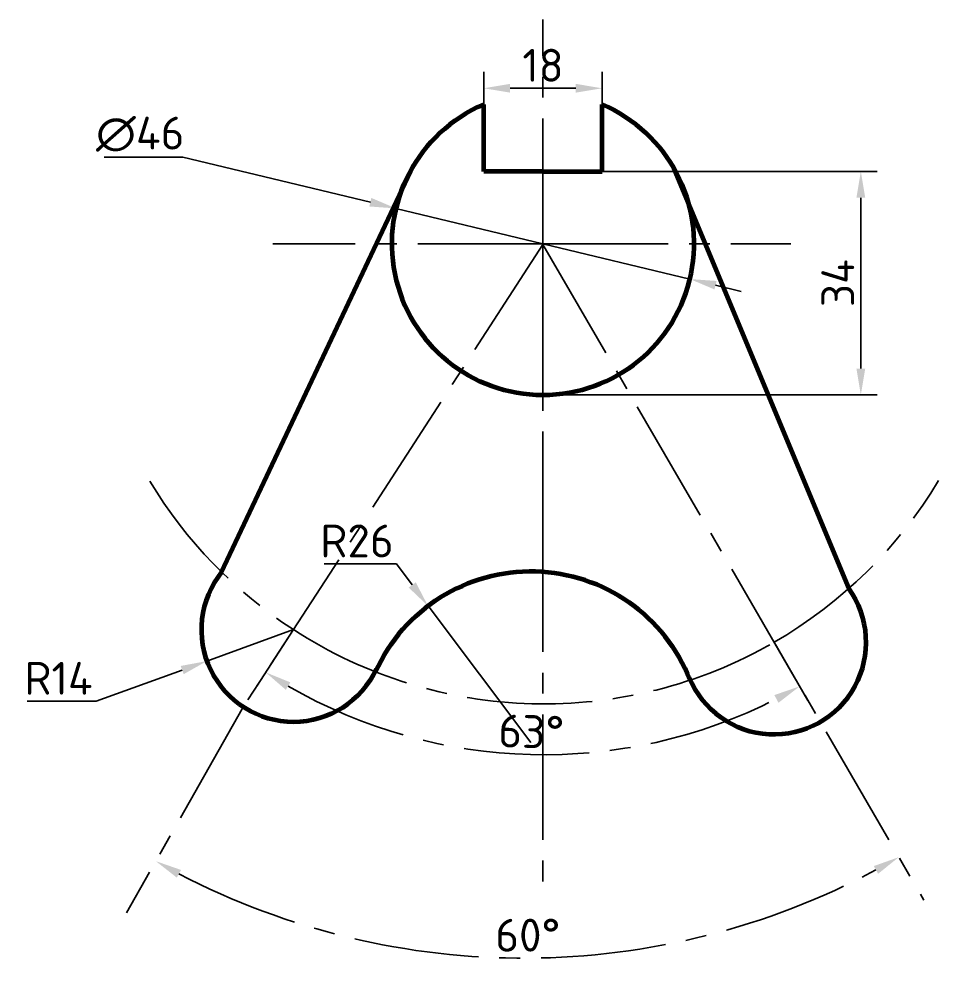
# Model space of a CAD drawing. Header units: millimetres. Extents: x -1865 to 420, y -531 to 364.
# Drawn here: x -1865.3 to -1725.5, y -530.6 to -383.3 of the extents above; entities that cross this region are included whole.
import ezdxf

# ---------------------------------------------------------------- set-up
doc = ezdxf.new("R2010")
doc.units = ezdxf.units.MM
doc.linetypes.add('CENTER2', pattern=[28.575, 19.05, -3.175, 3.175, -3.175])
doc.layers.add('dim', color=171, linetype='Continuous')
doc.layers.add('osi', color=51, linetype='CENTER2')
doc.layers.add('kontyr', color=123, linetype='Continuous', lineweight=70)
doc.styles.add('ДСТУ', font='isocpeur.ttf', dxfattribs={"height": 5})
doc.dimstyles.new('ДСТУ', dxfattribs={"dimtxt": 2.5, "dimasz": 4, "dimexe": 2.5, "dimexo": 0, "dimgap": 1, "dimtad": 1, "dimtoh": 1, "dimtxsty": 'ДСТУ', "dimcen": 2.5, "dimadec": 0, "dimazin": 0, "dimtfac": 1, "dimtmove": 0, "dimatfit": 3, "dimfxl": 1, "dimarcsym": 0})

# ---------------------------------------------------------------- blocks, each defined once
blk = doc.blocks.new('*D12')
at = {"layer": 'Defpoints', "color": 0, "transparency": 16777216}
for p in [(-1785.7, -406.44), (-1785.7, -440.44), (-1737.35, -440.44)]:
    blk.add_point(p, dxfattribs=at)
at = {"layer": 'dim', "color": 0, "lineweight": -2, "transparency": 16777216}
for p, q in [((-1785.7, -406.44), (-1734.85, -406.44)), ((-1737.35, -410.44), (-1737.35, -436.44)), ((-1785.7, -440.44), (-1734.85, -440.44))]:
    blk.add_line(p, q, dxfattribs=at)
at = {"layer": 'dim', "color": 0, "transparency": 16777216}
for points in [[(-1738.02, -410.44), (-1736.68, -410.44), (-1737.35, -406.44)], [(-1738.02, -436.44), (-1736.68, -436.44), (-1737.35, -440.44)]]:
    blk.add_solid(points, dxfattribs=at)
at = {"layer": 'dim', "color": 0, "transparency": 16777216, "insert": (-1740.85, -423.44), "char_height": 5, "attachment_point": 5, "rotation": 90, "style": 'ДСТУ'}
blk.add_mtext('34', dxfattribs=at)
blk = doc.blocks.new('*D13')
at = {"layer": 'Defpoints', "color": 0, "transparency": 16777216}
for p in [(-1808.07, -412.07), (-1763.34, -422.82)]:
    blk.add_point(p, dxfattribs=at)
at = {"layer": 'dim', "color": 0, "lineweight": -2, "transparency": 16777216}
for p, q in [((-1852.46, -404.28), (-1840.46, -404.28)), ((-1840.46, -404.28), (-1811.95, -411.13)), ((-1763.34, -422.82), (-1808.07, -412.07)), ((-1759.45, -423.76), (-1755.56, -424.69))]:
    blk.add_line(p, q, dxfattribs=at)
at = {"layer": 'dim', "color": 0, "transparency": 16777216}
for points in [[(-1811.8, -410.48), (-1812.11, -411.78), (-1808.07, -412.07)], [(-1759.29, -423.11), (-1759.61, -424.4), (-1763.34, -422.82)]]:
    blk.add_solid(points, dxfattribs=at)
at = {"layer": 'dim', "color": 0, "transparency": 16777216, "insert": (-1846.96, -400.78), "char_height": 5, "attachment_point": 5, "style": 'ДСТУ'}
blk.add_mtext('∅46', dxfattribs=at)
blk = doc.blocks.new('*D14')
at = {"layer": 'Defpoints', "color": 0, "transparency": 16777216}
for p in [(-1823.66, -476.15), (-1836.82, -480.93)]:
    blk.add_point(p, dxfattribs=at)
at = {"layer": 'dim', "color": 0, "lineweight": -2, "transparency": 16777216}
for p, q in [((-1823.66, -476.15), (-1836.82, -480.93)), ((-1853.64, -487.05), (-1840.57, -482.3)), ((-1864.14, -487.05), (-1853.64, -487.05))]:
    blk.add_line(p, q, dxfattribs=at)
at = {"layer": 'dim', "color": 0, "transparency": 16777216}
blk.add_solid([(-1840.8, -481.67), (-1840.35, -482.92), (-1836.82, -480.93)], dxfattribs=at)
at = {"layer": 'dim', "color": 0, "transparency": 16777216, "insert": (-1859.39, -483.55), "char_height": 5, "attachment_point": 5, "style": 'ДСТУ'}
blk.add_mtext('R14', dxfattribs=at)
blk = doc.blocks.new('*D15')
at = {"layer": 'Defpoints', "color": 0, "transparency": 16777216}
for p in [(-1803.18, -472.55), (-1787.52, -493.31)]:
    blk.add_point(p, dxfattribs=at)
at = {"layer": 'dim', "color": 0, "lineweight": -2, "transparency": 16777216}
for p, q in [((-1818.99, -466.16), (-1807.99, -466.16)), ((-1807.99, -466.16), (-1805.59, -469.35)), ((-1787.52, -493.31), (-1803.18, -472.55))]:
    blk.add_line(p, q, dxfattribs=at)
at = {"layer": 'dim', "color": 0, "transparency": 16777216}
blk.add_solid([(-1805.05, -468.95), (-1806.12, -469.75), (-1803.18, -472.55)], dxfattribs=at)
at = {"layer": 'dim', "color": 0, "transparency": 16777216, "insert": (-1813.99, -462.66), "char_height": 5, "attachment_point": 5, "style": 'ДСТУ'}
blk.add_mtext('R26', dxfattribs=at)
blk = doc.blocks.new('*D16')
at = {"layer": 'Defpoints', "color": 0, "transparency": 16777216}
for p in [(-1776.7, -393.8), (-1794.7, -406.44), (-1776.7, -406.44)]:
    blk.add_point(p, dxfattribs=at)
at = {"layer": 'dim', "color": 0, "lineweight": -2, "transparency": 16777216}
for p, q in [((-1794.7, -406.44), (-1794.7, -391.3)), ((-1776.7, -406.44), (-1776.7, -391.3)), ((-1790.7, -393.8), (-1780.7, -393.8))]:
    blk.add_line(p, q, dxfattribs=at)
at = {"layer": 'dim', "color": 0, "transparency": 16777216}
for points in [[(-1790.7, -393.13), (-1790.7, -394.46), (-1794.7, -393.8)], [(-1780.7, -393.13), (-1780.7, -394.46), (-1776.7, -393.8)]]:
    blk.add_solid(points, dxfattribs=at)
at = {"layer": 'dim', "color": 0, "transparency": 16777216, "insert": (-1785.7, -390.3), "char_height": 5, "attachment_point": 5, "style": 'ДСТУ'}
blk.add_mtext('18', dxfattribs=at)
blk = doc.blocks.new('*D17')
at = {"layer": 'Defpoints', "color": 0, "transparency": 16777216}
for p in [(-1785.7, -417.55), (-1831.45, -488.18), (-1727.76, -517.27), (-1849.03, -519.23), (-1807.61, -524.52)]:
    blk.add_point(p, dxfattribs=at)
at = {"layer": 'osi', "color": 0, "lineweight": -2, "transparency": 16777216}
blk.add_arc((-1788.62, -412.53), 113.59, 242.4994, 298.1379, dxfattribs=at)
at = {"layer": 'osi', "color": 0, "transparency": 16777216}
for points in [[(-1735.37, -512.11), (-1734.72, -513.28), (-1731.56, -510.75)], [(-1841.39, -513.87), (-1840.75, -512.7), (-1844.58, -511.37)]]:
    blk.add_solid(points, dxfattribs=at)
at = {"layer": 'osi', "color": 0, "transparency": 16777216, "insert": (-1788.01, -522.62), "char_height": 5, "attachment_point": 5, "rotation": 0.3187, "style": 'ДСТУ'}
blk.add_mtext('60°', dxfattribs=at)
blk = doc.blocks.new('*D18')
at = {"layer": 'Defpoints', "color": 0, "transparency": 16777216}
for p in [(-1785.53, -417.44), (-1823.66, -476.15), (-1750.54, -478.07), (-1801.7, -493.49)]:
    blk.add_point(p, dxfattribs=at)
at = {"layer": 'osi', "color": 0, "lineweight": -2, "transparency": 16777216}
for p, q in [((-1823.66, -476.15), (-1829.24, -484.74)), ((-1750.54, -478.07), (-1745.42, -486.94))]:
    blk.add_line(p, q, dxfattribs=at)
blk.add_arc((-1785.53, -417.44), 77.74, 239.9446, 297.0419, dxfattribs=at)
at = {"layer": 'osi', "color": 0, "transparency": 16777216}
for points in [[(-1824.82, -485.3), (-1824.12, -484.17), (-1827.88, -482.64)], [(-1750.5, -486.1), (-1749.87, -487.27), (-1746.67, -484.78)]]:
    blk.add_solid(points, dxfattribs=at)
at = {"layer": 'osi', "color": 0, "transparency": 16777216, "insert": (-1787.48, -491.66), "char_height": 5, "attachment_point": 5, "rotation": 358.4933, "style": 'ДСТУ'}
blk.add_mtext('63°', dxfattribs=at)

msp = doc.modelspace()

# ---------------------------------------------------------------- linework, layer by layer
at = {"layer": 'dim'}
msp.add_line((-1805.39, -405.552), (-1805.39, -405.552), dxfattribs=at)
at = {"layer": 'kontyr'}
for p, q in [((-1794.702, -406.443), (-1794.702, -396.277)), ((-1776.702, -406.443), (-1776.702, -396.277)), ((-1834.577, -467.386), (-1805.39, -405.552)), ((-1785.702, -406.443), (-1794.702, -406.443)), ((-1785.702, -406.443), (-1776.702, -406.443)), ((-1739.175, -469.896), (-1765.952, -405.656))]:
    msp.add_line(p, q, dxfattribs=at)
for centre, radius, start, end in [((-1785.702, -417.443), 23, 113.03568, 66.96432), ((-1823.658, -476.148), 14, 141.25722, 334.59853), ((-1787.525, -493.306), 26, 21.38669, 155.59984), ((-1750.54, -478.071), 14, 202.388, 35.72931)]:
    msp.add_arc(centre, radius, start, end, dxfattribs=at)
at = {"layer": 'osi'}
for p, q in [((-1785.702, -417.443), (-1785.702, -383.316)), ((-1785.702, -440.443), (-1785.702, -406.443)), ((-1785.702, -406.443), (-1785.702, -406.443)), ((-1785.702, -417.548), (-1831.449, -488.177)), ((-1785.702, -417.443), (-1826.771, -417.443)), ((-1785.55, -417.455), (-1785.702, -417.364)), ((-1785.702, -417.443), (-1748.006, -417.443)), ((-1785.702, -417.443), (-1785.702, -460.471)), ((-1785.702, -417.548), (-1785.529, -417.443)), ((-1785.702, -417.548), (-1727.764, -517.274)), ((-1785.702, -460.471), (-1785.702, -517.339)), ((-1831.449, -488.177), (-1849.032, -519.232))]:
    msp.add_line(p, q, dxfattribs=at)
for start, end in [(211.0512, 236.99639), (299.99014, 329.02192), (236.99639, 299.99014)]:
    msp.add_arc((-1785.529, -417.443), 70, start, end, dxfattribs=at)

# ---------------------------------------------------------------- dimensions: what is measured, and where the dimension line sits
at = {"layer": 'dim'}
dim = msp.add_linear_dim(base=(-1776.702, -393.798), p1=(-1794.702, -406.443), p2=(-1776.702, -406.443), dimstyle='ДСТУ', dxfattribs=at)
dim.commit()
dim.dimension.update_dxf_attribs({"geometry": '*D16', "text_midpoint": (-1785.702, -390.298)})
dim = msp.add_diameter_dim_2p(p1=(-1763.34, -422.821), p2=(-1808.065, -412.066), dimstyle='ДСТУ', dxfattribs=at)
dim.commit()
dim.dimension.update_dxf_attribs({"geometry": '*D13', "text_midpoint": (-1840.458, -404.277), "dimtype": 163})
dim = msp.add_linear_dim(base=(-1737.35, -440.443), p1=(-1785.702, -406.443), p2=(-1785.702, -440.443), angle=90, dimstyle='ДСТУ', dxfattribs=at)
dim.commit()
dim.dimension.update_dxf_attribs({"geometry": '*D12', "text_midpoint": (-1740.85, -423.443)})
dim = msp.add_radius_dim(center=(-1787.525, -493.306), mpoint=(-1803.177, -472.546), dimstyle='ДСТУ', dxfattribs=at)
dim.commit()
dim.dimension.update_dxf_attribs({"geometry": '*D15', "text_midpoint": (-1813.993, -462.658)})
dim = msp.add_radius_dim(center=(-1823.658, -476.148), mpoint=(-1836.815, -480.931), dimstyle='ДСТУ', dxfattribs=at)
dim.commit()
dim.dimension.update_dxf_attribs({"geometry": '*D14', "text_midpoint": (-1859.392, -487.049), "dimtype": 164})
at = {"layer": 'osi'}
dim = msp.add_angular_dim_2l(base=(-1807.614, -524.519), line1=((-1785.702, -417.548), (-1727.764, -517.274)), line2=((-1831.449, -488.177), (-1849.032, -519.232)), dimstyle='ДСТУ', dxfattribs=at)
dim.commit()
dim.dimension.update_dxf_attribs({"geometry": '*D17', "text_midpoint": (-1788.006, -522.617)})
dim = msp.add_angular_dim_3p(base=(-1801.701, -493.487), center=(-1785.529, -417.443), p1=(-1823.658, -476.148), p2=(-1750.54, -478.071), dimstyle='ДСТУ', dxfattribs=at)
dim.commit()
dim.dimension.update_dxf_attribs({"geometry": '*D18', "text_midpoint": (-1787.481, -491.662)})

doc.saveas('drawing.dxf')
